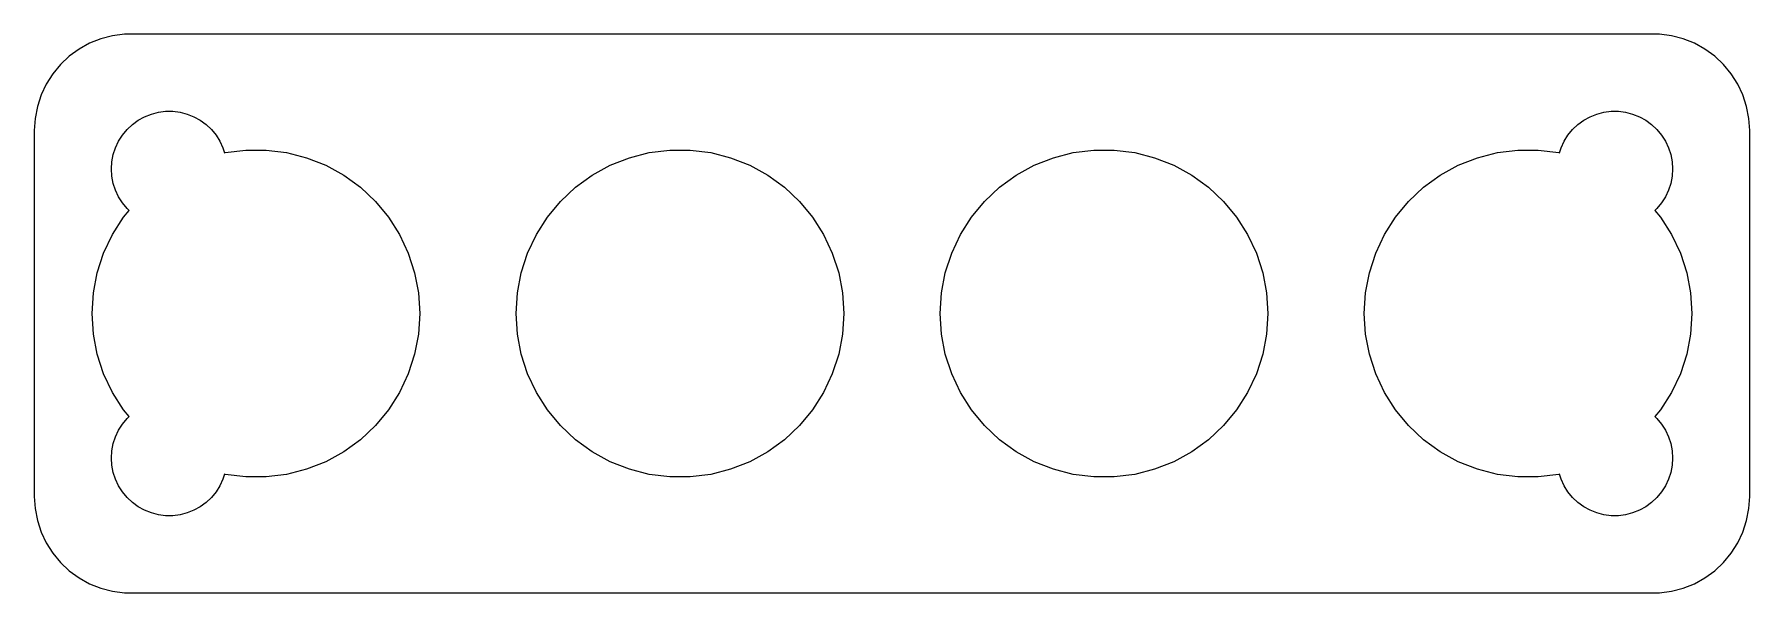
# Model space of a CAD drawing. Header units: metres. Extents: x -44.5 to 44.5, y -14.5 to 14.5.
import ezdxf

# ---------------------------------------------------------------- set-up
doc = ezdxf.new("R2010")
doc.units = ezdxf.units.M

msp = doc.modelspace()

# ---------------------------------------------------------------- linework, layer by layer
for p, q in [((-41.0451, 14.2553), (-41.6289, 14.0241)), ((-40.4369, 14.4114), (-41.0451, 14.2553)), ((-39.8139, 14.4901), (-40.4369, 14.4114)), ((39.8139, 14.4901), (-39.8139, 14.4901)), ((40.4369, 14.4114), (39.8139, 14.4901)), ((41.0451, 14.2553), (40.4369, 14.4114)), ((41.6289, 14.0241), (41.0451, 14.2553)), ((-42.6871, 13.3526), (-43.1448, 12.9227)), ((-42.1791, 13.7216), (-42.6871, 13.3526)), ((-41.6289, 14.0241), (-42.1791, 13.7216)), ((42.1791, 13.7216), (41.6289, 14.0241)), ((42.6871, 13.3526), (42.1791, 13.7216)), ((43.1448, 12.9227), (42.6871, 13.3526)), ((-43.1448, 12.9227), (-43.5451, 12.4389)), ((43.5451, 12.4389), (43.1448, 12.9227)), ((-43.8815, 11.9088), (-44.1489, 11.3406)), ((-43.5451, 12.4389), (-43.8815, 11.9088)), ((43.8815, 11.9088), (43.5451, 12.4389)), ((44.1489, 11.3406), (43.8815, 11.9088)), ((-44.3429, 10.7434), (-44.4606, 10.1267)), ((-44.1489, 11.3406), (-44.3429, 10.7434)), ((44.3429, 10.7434), (44.1489, 11.3406)), ((44.4606, 10.1267), (44.3429, 10.7434)), ((-44.4606, 10.1267), (-44.5, 9.5)), ((-39.6869, 9.55363), (-39.4123, 9.81154)), ((-39.4123, 9.81154), (-39.1075, 10.033)), ((-39.1075, 10.033), (-38.7773, 10.2145)), ((-38.7773, 10.2145), (-38.427, 10.3532)), ((-38.427, 10.3532), (-38.0621, 10.4469)), ((-38.0621, 10.4469), (-37.6884, 10.4941)), ((-37.6884, 10.4941), (-37.3116, 10.4941)), ((-37.3116, 10.4941), (-36.9379, 10.4469)), ((-36.9379, 10.4469), (-36.5729, 10.3532)), ((-36.5729, 10.3532), (-36.2227, 10.2145)), ((-36.2227, 10.2145), (-35.8925, 10.033)), ((-35.8925, 10.033), (-35.5877, 9.81154)), ((-35.5877, 9.81154), (-35.3131, 9.55363)), ((35.3131, 9.55363), (35.5877, 9.81154)), ((35.5877, 9.81154), (35.8925, 10.033)), ((35.8925, 10.033), (36.2227, 10.2145)), ((36.2227, 10.2145), (36.5729, 10.3532)), ((36.5729, 10.3532), (36.9379, 10.4469)), ((36.9379, 10.4469), (37.3116, 10.4941)), ((37.3116, 10.4941), (37.6884, 10.4941)), ((37.6884, 10.4941), (38.0621, 10.4469)), ((38.0621, 10.4469), (38.427, 10.3532)), ((38.427, 10.3532), (38.7773, 10.2145)), ((38.7773, 10.2145), (39.1075, 10.033)), ((39.1075, 10.033), (39.4123, 9.81154)), ((39.4123, 9.81154), (39.6869, 9.55363)), ((44.5, 9.5), (44.4606, 10.1267)), ((-44.5, 9.5), (-44.5, -9.5)), ((-40.2893, 8.60437), (-40.1289, 8.94525)), ((-40.1289, 8.94525), (-39.927, 9.26335)), ((-39.927, 9.26335), (-39.6869, 9.55363)), ((-35.3131, 9.55363), (-35.0729, 9.26335)), ((-35.0729, 9.26335), (-34.8711, 8.94525)), ((-34.8711, 8.94525), (-34.7107, 8.60437)), ((34.7107, 8.60437), (34.8711, 8.94525)), ((34.8711, 8.94525), (35.0729, 9.26335)), ((35.0729, 9.26335), (35.3131, 9.55363)), ((39.6869, 9.55363), (39.927, 9.26335)), ((39.927, 9.26335), (40.1289, 8.94525)), ((40.1289, 8.94525), (40.2893, 8.60437)), ((44.5, -9.5), (44.5, 9.5)), ((-40.4763, 7.87599), (-40.4057, 8.24606)), ((-40.4057, 8.24606), (-40.2893, 8.60437)), ((-34.7107, 8.60437), (-34.6251, 8.34111)), ((-34.6251, 8.34111), (-34.5927, 8.34944)), ((-34.5927, 8.34944), (-33.5337, 8.48322)), ((-33.5337, 8.48322), (-32.4663, 8.48322)), ((-32.4663, 8.48322), (-31.4073, 8.34944)), ((-31.4073, 8.34944), (-30.3734, 8.08397)), ((-30.3734, 8.08397), (-29.3809, 7.69102)), ((-14.6191, 7.69102), (-13.6266, 8.08397)), ((-13.6266, 8.08397), (-12.5927, 8.34944)), ((-12.5927, 8.34944), (-11.5337, 8.48322)), ((-11.5337, 8.48322), (-10.4663, 8.48322)), ((-10.4663, 8.48322), (-9.40726, 8.34944)), ((-9.40726, 8.34944), (-8.37335, 8.08397)), ((-8.37335, 8.08397), (-7.38087, 7.69102)), ((7.38087, 7.69102), (8.37335, 8.08397)), ((8.37335, 8.08397), (9.40726, 8.34944)), ((9.40726, 8.34944), (10.4663, 8.48322)), ((10.4663, 8.48322), (11.5337, 8.48322)), ((11.5337, 8.48322), (12.5927, 8.34944)), ((12.5927, 8.34944), (13.6266, 8.08397)), ((13.6266, 8.08397), (14.6191, 7.69102)), ((29.3809, 7.69102), (30.3734, 8.08397)), ((30.3734, 8.08397), (31.4073, 8.34944)), ((31.4073, 8.34944), (32.4663, 8.48322)), ((32.4663, 8.48322), (33.5337, 8.48322)), ((33.5337, 8.48322), (34.5927, 8.34944)), ((34.5927, 8.34944), (34.6251, 8.34111)), ((34.6251, 8.34111), (34.7107, 8.60437)), ((40.2893, 8.60437), (40.4057, 8.24606)), ((40.4057, 8.24606), (40.4763, 7.87599)), ((-40.5, 7.5), (-40.4763, 7.87599)), ((-40.4763, 7.12399), (-40.5, 7.5)), ((-40.4057, 6.75392), (-40.4763, 7.12399)), ((-29.3809, 7.69102), (-28.4455, 7.17677)), ((-28.4455, 7.17677), (-27.5819, 6.54936)), ((-16.4181, 6.54936), (-15.5545, 7.17677)), ((-15.5545, 7.17677), (-14.6191, 7.69102)), ((-7.38087, 7.69102), (-6.44547, 7.17677)), ((-6.44547, 7.17677), (-5.58189, 6.54936)), ((5.58189, 6.54936), (6.44547, 7.17677)), ((6.44547, 7.17677), (7.38087, 7.69102)), ((14.6191, 7.69102), (15.5545, 7.17677)), ((15.5545, 7.17677), (16.4181, 6.54936)), ((27.5819, 6.54936), (28.4455, 7.17677)), ((28.4455, 7.17677), (29.3809, 7.69102)), ((40.4763, 7.12399), (40.4057, 6.75392)), ((40.4763, 7.87599), (40.5, 7.5)), ((40.5, 7.5), (40.4763, 7.12399)), ((-40.2893, 6.39561), (-40.4057, 6.75392)), ((-40.1289, 6.05473), (-40.2893, 6.39561)), ((-27.5819, 6.54936), (-26.8038, 5.81865)), ((-17.1962, 5.81865), (-16.4181, 6.54936)), ((-5.58189, 6.54936), (-4.80376, 5.81865)), ((4.80376, 5.81865), (5.58189, 6.54936)), ((16.4181, 6.54936), (17.1962, 5.81865)), ((26.8038, 5.81865), (27.5819, 6.54936)), ((40.2893, 6.39561), (40.1289, 6.05473)), ((40.4057, 6.75392), (40.2893, 6.39561)), ((-39.927, 5.73663), (-40.1289, 6.05473)), ((-39.6869, 5.44635), (-39.927, 5.73663)), ((-39.8766, 4.99617), (-39.5841, 5.34981)), ((-39.5841, 5.34981), (-39.6869, 5.44635)), ((-26.8038, 5.81865), (-26.1234, 4.99617)), ((-17.8766, 4.99617), (-17.1962, 5.81865)), ((-4.80376, 5.81865), (-4.12335, 4.99617)), ((4.12335, 4.99617), (4.80376, 5.81865)), ((17.1962, 5.81865), (17.8766, 4.99617)), ((26.1234, 4.99617), (26.8038, 5.81865)), ((39.6869, 5.44635), (39.5841, 5.34981)), ((39.5841, 5.34981), (39.8766, 4.99617)), ((39.927, 5.73663), (39.6869, 5.44635)), ((40.1289, 6.05473), (39.927, 5.73663)), ((-40.4486, 4.09489), (-39.8766, 4.99617)), ((-26.1234, 4.99617), (-25.5514, 4.09489)), ((-18.4486, 4.09489), (-17.8766, 4.99617)), ((-4.12335, 4.99617), (-3.55139, 4.09489)), ((3.55139, 4.09489), (4.12335, 4.99617)), ((17.8766, 4.99617), (18.4486, 4.09489)), ((25.5514, 4.09489), (26.1234, 4.99617)), ((39.8766, 4.99617), (40.4486, 4.09489)), ((-40.9031, 3.12904), (-40.4486, 4.09489)), ((-25.5514, 4.09489), (-25.0969, 3.12904)), ((-18.9031, 3.12904), (-18.4486, 4.09489)), ((-3.55139, 4.09489), (-3.09689, 3.12904)), ((3.09689, 3.12904), (3.55139, 4.09489)), ((18.4486, 4.09489), (18.9031, 3.12904)), ((25.0969, 3.12904), (25.5514, 4.09489)), ((40.4486, 4.09489), (40.9031, 3.12904)), ((-41.233, 2.11386), (-40.9031, 3.12904)), ((-25.0969, 3.12904), (-24.767, 2.11386)), ((-19.233, 2.11386), (-18.9031, 3.12904)), ((-3.09689, 3.12904), (-2.76703, 2.11386)), ((2.76703, 2.11386), (3.09689, 3.12904)), ((18.9031, 3.12904), (19.233, 2.11386)), ((24.767, 2.11386), (25.0969, 3.12904)), ((40.9031, 3.12904), (41.233, 2.11386)), ((-41.433, 1.06532), (-41.233, 2.11386)), ((-24.767, 2.11386), (-24.567, 1.06532)), ((-19.433, 1.06532), (-19.233, 2.11386)), ((-2.76703, 2.11386), (-2.56702, 1.06532)), ((2.56702, 1.06532), (2.76703, 2.11386)), ((19.233, 2.11386), (19.433, 1.06532)), ((24.567, 1.06532), (24.767, 2.11386)), ((41.233, 2.11386), (41.433, 1.06532)), ((-41.5, 0), (-41.433, 1.06532)), ((-24.567, 1.06532), (-24.5, 0)), ((-19.5, 0), (-19.433, 1.06532)), ((-2.56702, 1.06532), (-2.5, 0)), ((2.5, 0), (2.56702, 1.06532)), ((19.433, 1.06532), (19.5, 0)), ((24.5, 0), (24.567, 1.06532)), ((41.433, 1.06532), (41.5, 0)), ((-41.433, -1.06532), (-41.5, 0)), ((-24.5, 0), (-24.567, -1.06532)), ((-19.433, -1.06532), (-19.5, 0)), ((-2.5, 0), (-2.56702, -1.06532)), ((2.56702, -1.06532), (2.5, 0)), ((19.5, 0), (19.433, -1.06532)), ((24.567, -1.06532), (24.5, 0)), ((41.5, 0), (41.433, -1.06532)), ((-41.233, -2.11386), (-41.433, -1.06532)), ((-24.567, -1.06532), (-24.767, -2.11386)), ((-19.233, -2.11386), (-19.433, -1.06532)), ((-2.56702, -1.06532), (-2.76703, -2.11386)), ((2.76703, -2.11386), (2.56702, -1.06532)), ((19.433, -1.06532), (19.233, -2.11386)), ((24.767, -2.11386), (24.567, -1.06532)), ((41.433, -1.06532), (41.233, -2.11386)), ((-40.9031, -3.12904), (-41.233, -2.11386)), ((-24.767, -2.11386), (-25.0969, -3.12904)), ((-18.9031, -3.12904), (-19.233, -2.11386)), ((-2.76703, -2.11386), (-3.09689, -3.12904)), ((3.09689, -3.12904), (2.76703, -2.11386)), ((19.233, -2.11386), (18.9031, -3.12904)), ((25.0969, -3.12904), (24.767, -2.11386)), ((41.233, -2.11386), (40.9031, -3.12904)), ((-40.4486, -4.09489), (-40.9031, -3.12904)), ((-25.0969, -3.12904), (-25.5514, -4.09489)), ((-18.4486, -4.09489), (-18.9031, -3.12904)), ((-3.09689, -3.12904), (-3.55139, -4.09489)), ((3.55139, -4.09489), (3.09689, -3.12904)), ((18.9031, -3.12904), (18.4486, -4.09489)), ((25.5514, -4.09489), (25.0969, -3.12904)), ((40.9031, -3.12904), (40.4486, -4.09489)), ((-39.8766, -4.99617), (-40.4486, -4.09489)), ((-25.5514, -4.09489), (-26.1234, -4.99617)), ((-17.8766, -4.99617), (-18.4486, -4.09489)), ((-3.55139, -4.09489), (-4.12335, -4.99617)), ((4.12335, -4.99617), (3.55139, -4.09489)), ((18.4486, -4.09489), (17.8766, -4.99617)), ((26.1234, -4.99617), (25.5514, -4.09489)), ((40.4486, -4.09489), (39.8766, -4.99617)), ((-39.5841, -5.34981), (-39.8766, -4.99617)), ((-26.1234, -4.99617), (-26.8038, -5.81865)), ((-17.1962, -5.81865), (-17.8766, -4.99617)), ((-4.12335, -4.99617), (-4.80376, -5.81865)), ((4.80376, -5.81865), (4.12335, -4.99617)), ((17.8766, -4.99617), (17.1962, -5.81865)), ((26.8038, -5.81865), (26.1234, -4.99617)), ((39.8766, -4.99617), (39.5841, -5.34981)), ((-40.2893, -6.39561), (-40.1289, -6.05473)), ((-40.1289, -6.05473), (-39.927, -5.73663)), ((-39.927, -5.73663), (-39.6869, -5.44635)), ((-39.6869, -5.44635), (-39.5841, -5.34981)), ((-26.8038, -5.81865), (-27.5819, -6.54936)), ((-16.4181, -6.54936), (-17.1962, -5.81865)), ((-4.80376, -5.81865), (-5.58189, -6.54936)), ((5.58189, -6.54936), (4.80376, -5.81865)), ((17.1962, -5.81865), (16.4181, -6.54936)), ((27.5819, -6.54936), (26.8038, -5.81865)), ((39.5841, -5.34981), (39.6869, -5.44635)), ((39.6869, -5.44635), (39.927, -5.73663)), ((39.927, -5.73663), (40.1289, -6.05473)), ((40.1289, -6.05473), (40.2893, -6.39561)), ((-40.4763, -7.12399), (-40.4057, -6.75392)), ((-40.4057, -6.75392), (-40.2893, -6.39561)), ((-27.5819, -6.54936), (-28.4455, -7.17677)), ((-15.5545, -7.17677), (-16.4181, -6.54936)), ((-5.58189, -6.54936), (-6.44547, -7.17677)), ((6.44547, -7.17677), (5.58189, -6.54936)), ((16.4181, -6.54936), (15.5545, -7.17677)), ((28.4455, -7.17677), (27.5819, -6.54936)), ((40.2893, -6.39561), (40.4057, -6.75392)), ((40.4057, -6.75392), (40.4763, -7.12399)), ((-40.5, -7.5), (-40.4763, -7.12399)), ((-40.4763, -7.87599), (-40.5, -7.5)), ((-40.4057, -8.24606), (-40.4763, -7.87599)), ((-29.3809, -7.69102), (-30.3734, -8.08397)), ((-28.4455, -7.17677), (-29.3809, -7.69102)), ((-14.6191, -7.69102), (-15.5545, -7.17677)), ((-13.6266, -8.08397), (-14.6191, -7.69102)), ((-7.38087, -7.69102), (-8.37335, -8.08397)), ((-6.44547, -7.17677), (-7.38087, -7.69102)), ((7.38087, -7.69102), (6.44547, -7.17677)), ((8.37335, -8.08397), (7.38087, -7.69102)), ((14.6191, -7.69102), (13.6266, -8.08397)), ((15.5545, -7.17677), (14.6191, -7.69102)), ((29.3809, -7.69102), (28.4455, -7.17677)), ((30.3734, -8.08397), (29.3809, -7.69102)), ((40.4763, -7.87599), (40.4057, -8.24606)), ((40.4763, -7.12399), (40.5, -7.5)), ((40.5, -7.5), (40.4763, -7.87599)), ((-40.2893, -8.60437), (-40.4057, -8.24606)), ((-40.1289, -8.94525), (-40.2893, -8.60437)), ((-34.7107, -8.60437), (-34.8711, -8.94525)), ((-34.6251, -8.34111), (-34.7107, -8.60437)), ((-34.5927, -8.34944), (-34.6251, -8.34111)), ((-33.5337, -8.48322), (-34.5927, -8.34944)), ((-32.4663, -8.48322), (-33.5337, -8.48322)), ((-31.4073, -8.34944), (-32.4663, -8.48322)), ((-30.3734, -8.08397), (-31.4073, -8.34944)), ((-12.5927, -8.34944), (-13.6266, -8.08397)), ((-11.5337, -8.48322), (-12.5927, -8.34944)), ((-10.4663, -8.48322), (-11.5337, -8.48322)), ((-9.40726, -8.34944), (-10.4663, -8.48322)), ((-8.37335, -8.08397), (-9.40726, -8.34944)), ((9.40726, -8.34944), (8.37335, -8.08397)), ((10.4663, -8.48322), (9.40726, -8.34944)), ((11.5337, -8.48322), (10.4663, -8.48322)), ((12.5927, -8.34944), (11.5337, -8.48322)), ((13.6266, -8.08397), (12.5927, -8.34944)), ((31.4073, -8.34944), (30.3734, -8.08397)), ((32.4663, -8.48322), (31.4073, -8.34944)), ((33.5337, -8.48322), (32.4663, -8.48322)), ((34.5927, -8.34944), (33.5337, -8.48322)), ((34.6251, -8.34111), (34.5927, -8.34944)), ((34.7107, -8.60437), (34.6251, -8.34111)), ((34.8711, -8.94525), (34.7107, -8.60437)), ((40.2893, -8.60437), (40.1289, -8.94525)), ((40.4057, -8.24606), (40.2893, -8.60437)), ((-44.5, -9.5), (-44.4606, -10.1267)), ((-39.927, -9.26335), (-40.1289, -8.94525)), ((-39.6869, -9.55363), (-39.927, -9.26335)), ((-39.4123, -9.81154), (-39.6869, -9.55363)), ((-35.3131, -9.55363), (-35.5877, -9.81154)), ((-35.0729, -9.26335), (-35.3131, -9.55363)), ((-34.8711, -8.94525), (-35.0729, -9.26335)), ((35.0729, -9.26335), (34.8711, -8.94525)), ((35.3131, -9.55363), (35.0729, -9.26335)), ((35.5877, -9.81154), (35.3131, -9.55363)), ((39.6869, -9.55363), (39.4123, -9.81154)), ((39.927, -9.26335), (39.6869, -9.55363)), ((40.1289, -8.94525), (39.927, -9.26335)), ((44.4606, -10.1267), (44.5, -9.5)), ((-44.4606, -10.1267), (-44.3429, -10.7434)), ((-39.1075, -10.033), (-39.4123, -9.81154)), ((-38.7773, -10.2145), (-39.1075, -10.033)), ((-38.427, -10.3532), (-38.7773, -10.2145)), ((-38.0621, -10.4469), (-38.427, -10.3532)), ((-37.6884, -10.4941), (-38.0621, -10.4469)), ((-37.3116, -10.4941), (-37.6884, -10.4941)), ((-36.9379, -10.4469), (-37.3116, -10.4941)), ((-36.5729, -10.3532), (-36.9379, -10.4469)), ((-36.2227, -10.2145), (-36.5729, -10.3532)), ((-35.8925, -10.033), (-36.2227, -10.2145)), ((-35.5877, -9.81154), (-35.8925, -10.033)), ((35.8925, -10.033), (35.5877, -9.81154)), ((36.2227, -10.2145), (35.8925, -10.033)), ((36.5729, -10.3532), (36.2227, -10.2145)), ((36.9379, -10.4469), (36.5729, -10.3532)), ((37.3116, -10.4941), (36.9379, -10.4469)), ((37.6884, -10.4941), (37.3116, -10.4941)), ((38.0621, -10.4469), (37.6884, -10.4941)), ((38.427, -10.3532), (38.0621, -10.4469)), ((38.7773, -10.2145), (38.427, -10.3532)), ((39.1075, -10.033), (38.7773, -10.2145)), ((39.4123, -9.81154), (39.1075, -10.033)), ((44.3429, -10.7434), (44.4606, -10.1267)), ((-44.3429, -10.7434), (-44.1489, -11.3406)), ((-44.1489, -11.3406), (-43.8815, -11.9088)), ((43.8815, -11.9088), (44.1489, -11.3406)), ((44.1489, -11.3406), (44.3429, -10.7434)), ((-43.8815, -11.9088), (-43.5451, -12.4389)), ((-43.5451, -12.4389), (-43.1448, -12.9227)), ((43.1448, -12.9227), (43.5451, -12.4389)), ((43.5451, -12.4389), (43.8815, -11.9088)), ((-43.1448, -12.9227), (-42.6871, -13.3526)), ((42.6871, -13.3526), (43.1448, -12.9227)), ((-42.6871, -13.3526), (-42.1791, -13.7216)), ((-42.1791, -13.7216), (-41.6289, -14.0241)), ((-41.6289, -14.0241), (-41.0451, -14.2553)), ((41.0451, -14.2553), (41.6289, -14.0241)), ((41.6289, -14.0241), (42.1791, -13.7216)), ((42.1791, -13.7216), (42.6871, -13.3526)), ((-41.0451, -14.2553), (-40.4369, -14.4114)), ((-40.4369, -14.4114), (-39.8139, -14.4901)), ((-39.8139, -14.4901), (39.8139, -14.4901)), ((39.8139, -14.4901), (40.4369, -14.4114)), ((40.4369, -14.4114), (41.0451, -14.2553))]:
    msp.add_line(p, q)

doc.saveas('drawing.dxf')
